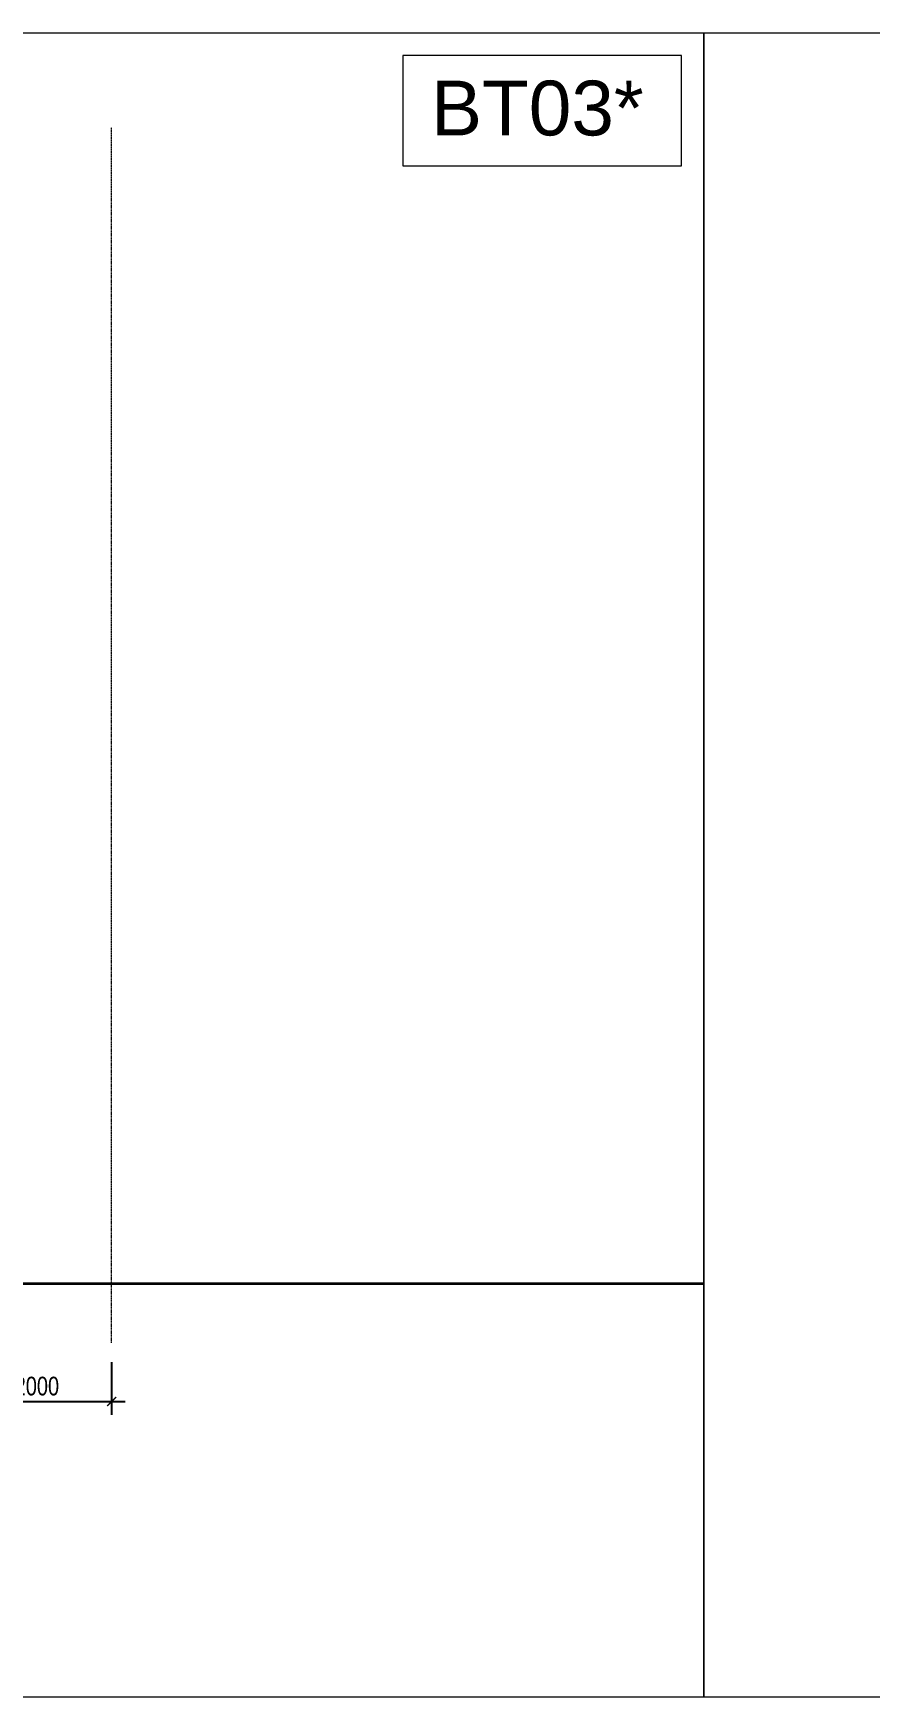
# Model space of a CAD drawing. Header units: millimetres. Extents: x 33748 to 451939, y -263262 to 62681.
# Drawn here: x 390966 to 402168, y -135447 to -113172 of the extents above; entities that cross this region are included whole.
import ezdxf
from ezdxf.enums import TextEntityAlignment as Align

# ---------------------------------------------------------------- set-up
doc = ezdxf.new("R2010")
doc.units = ezdxf.units.MM
doc.header["$PDMODE"] = 98
doc.linetypes.add('CENTER', pattern=[50.8, 31.75, -6.35, 6.35, -6.35])
doc.linetypes.add('HIDDEN', pattern=[0.375, 0.25, -0.125])
doc.layers.get('Defpoints').update_dxf_attribs({"color": 202, "lineweight": 13})
for name, color, linetype, lineweight in [('-LINE1', 7, 'Continuous', 18), ('-RANH GIOI KHU DAT', 12, 'CENTER', 18), ('-TEXT', 7, 'Continuous', 15), ('-WALL', 4, 'Continuous', 35)]:
    doc.layers.add(name, color=color, linetype=linetype, lineweight=lineweight)
doc.layers.add('12. NET DIM', color=9, linetype='Continuous')
doc.styles.add('1', font='arial.ttf')
doc.styles.add('AVANH', font='', dxfattribs={"width": 0.8})
doc.styles.get('AVANH').set_extended_font_data('.VnAvantH')
doc.dimstyles.new('C_100A3', dxfattribs={"dimscale": 100, "dimtxt": 2.5, "dimasz": 1.2, "dimexe": 1.8, "dimexo": 0, "dimgap": 0.75, "dimtad": 1, "dimdec": 0, "dimzin": 0, "dimdsep": 46, "dimtxsty": 'AVANH', "dimblk": 'ARCHTICK', "dimcen": 0, "dimdle": 1.8, "dimclrd": 256, "dimclre": 256, "dimclrt": 7, "dimadec": 0, "dimazin": 0, "dimtfac": 0.0001, "dimtdec": 0, "dimtix": 1, "dimtmove": 2, "dimatfit": 3, "dimldrblk": 'ARCHTICK', "dimfxl": 1.8, "dimtolj": 1, "dimtzin": 0, "dimarcsym": 0})

# ---------------------------------------------------------------- blocks, each defined once
blk = doc.blocks.new('_ARCHTICK')
at = {"const_width": 0.15}
blk.add_lwpolyline([(-0.5, -0.5), (0.5, 0.5)], dxfattribs=at)
blk = doc.blocks.new('*D1408')
at = {"layer": '12. NET DIM', "lineweight": -2, "transparency": 16777216}
for p, q in [((390015, -130969), (390015, -131674)), ((392015, -130969), (392015, -131674)), ((389835, -131494), (392195, -131494))]:
    blk.add_line(p, q, dxfattribs=at)
at = {"layer": 'Defpoints', "color": 0, "transparency": 16777216}
for p in [(390015, -130969), (392015, -130969), (392015, -131494)]:
    blk.add_point(p, dxfattribs=at)
at = {"layer": '12. NET DIM', "lineweight": -2, "transparency": 16777216, "xscale": 120, "yscale": 120, "zscale": 120, "rotation": 180}
blk.add_blockref('_ARCHTICK', (390015, -131494), dxfattribs=at)
at = {"layer": '12. NET DIM', "lineweight": -2, "transparency": 16777216, "xscale": 120, "yscale": 120, "zscale": 120}
blk.add_blockref('_ARCHTICK', (392015, -131494), dxfattribs=at)
at = {"layer": '12. NET DIM', "color": 7, "transparency": 16777216, "insert": (391015, -131289), "char_height": 250, "attachment_point": 5, "style": 'AVANH'}
blk.add_mtext('\\A1;2000', dxfattribs=at)

msp = doc.modelspace()

# ---------------------------------------------------------------- linework, layer by layer
at = {"layer": '-LINE1'}
msp.add_lwpolyline([(399648.4, -113471.1), (395917.2, -113471.1), (395917.2, -114948.9), (399648.4, -114948.9)], close=True, dxfattribs=at)
at = {"layer": '-RANH GIOI KHU DAT', "linetype": 'HIDDEN', "ltscale": 10}
msp.add_lwpolyline([(392015.2, -130710.2), (392015.2, -114431.6)], dxfattribs=at)
at = {"layer": '-WALL'}
msp.add_lwpolyline([(368447.2, -129912.1), (399947.2, -129912.1)], dxfattribs=at)
at = {"layer": 'Defpoints'}
for points in [[(368447.2, -135447.2), (399947.2, -135447.2), (399947.2, -113172.2), (368447.2, -113172.2)], [(399947.2, -135447.2), (431447.2, -135447.2), (431447.2, -113172.2), (399947.2, -113172.2)]]:
    msp.add_lwpolyline(points, close=True, dxfattribs=at)

# ---------------------------------------------------------------- texts
at = {"layer": '-TEXT', "color": 4, "style": '1'}
msp.add_text('BT03*', height=733.71, dxfattribs=at).set_placement((397716.6, -114760.3), align=Align.BOTTOM_CENTER)

# ---------------------------------------------------------------- dimensions: what is measured, and where the dimension line sits
at = {"layer": '12. NET DIM'}
dim = msp.add_linear_dim(base=(392015.2, -131493.7), p1=(390015.2, -130969.4), p2=(392015.2, -130969.4), angle=180, dimstyle='C_100A3', dxfattribs=at)
dim.commit()
dim.dimension.update_dxf_attribs({"geometry": '*D1408', "text_midpoint": (391015.2, -131289.4)})

doc.saveas('drawing.dxf')
